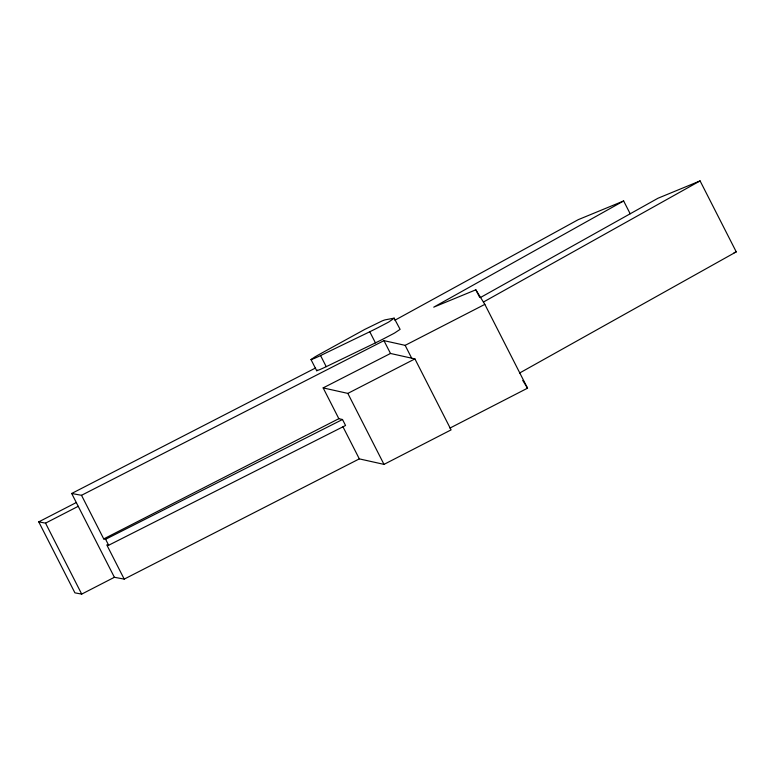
<?xml version="1.0" encoding="UTF-8"?>
<svg xmlns="http://www.w3.org/2000/svg" width="775" height="775" viewBox="0 0 775 775"><rect width="100%" height="100%" fill="white"/><g stroke="black" fill="none" stroke-linecap="round" stroke-linejoin="round"><path stroke-width="1.16" d="M317.304 370.101L316.704 370.75L319.843 369.588A20.276 1.133 -27 0 0 326.227 366.672L375.439 342.879A33.712 1.879 -27 0 0 383.518 338.849L393.109 333.831A13.572 0.756 -27 0 0 394.688 332.959L400.113 329.346L394.126 318.157L385.165 319.843A22.717 1.269 -27 0 0 383.993 320.211A23.424 1.308 -27 0 0 382.123 320.927L364.899 329.327L319.097 354.533A25.439 1.424 -27 0 0 316.394 356.064A27.377 1.531 -27 0 0 314.66 357.081L310.969 359.61L314.185 358.467A20.276 1.133 -27 0 0 320.569 355.551L369.772 331.758A33.712 1.879 -27 0 0 377.851 327.738L387.452 322.72A13.572 0.756 -27 0 0 389.021 321.838L394.213 318.147M630.182 213.784L623.643 200.958L433.729 307.162L475.831 289.811L484.84 304.372L527.542 388.178L449.975 428.071M480.355 297.571L657.985 198.235L700.087 180.895L736.25 251.865L519.589 373.027M483.416 302.047L700.087 180.895M394.921 320.22L578.218 219.674L623.643 200.958M124.213 579.109L106.785 544.903L108.655 545.251L345.553 425.485L342.502 419.498L338.84 418.684L323.156 387.897L390.493 353.468L414.916 358.903L451.089 429.883L384.003 464.38L359.319 458.877L124.213 579.109L114.39 577.288L71.688 493.481L315.58 367.97M114.39 577.288L81.704 594.105L74.913 592.846L38.75 521.866L76.405 502.481M38.75 521.866L45.541 523.135L78.227 506.308M71.688 493.481L81.511 495.302L383.954 340.642L405.151 345.35L484.84 304.372M323.156 387.897L347.839 393.4L414.916 358.903M81.511 495.302L103.734 538.916L338.84 418.684M103.734 538.916L105.613 539.264L342.502 419.498M734.032 252.786L736.25 251.865M522.738 380.409L527.542 388.178M475.831 289.811L479.638 297.3M405.151 345.35L411.68 358.186M383.954 340.642L390.493 353.468M369.772 331.758L375.439 342.879M347.839 393.4L384.003 464.38M320.569 355.551L326.227 366.672M311.037 359.629L316.704 370.75M342.976 426.812L359.319 458.877M105.613 539.264L108.655 545.251M45.541 523.135L81.704 594.105"/></g></svg>
